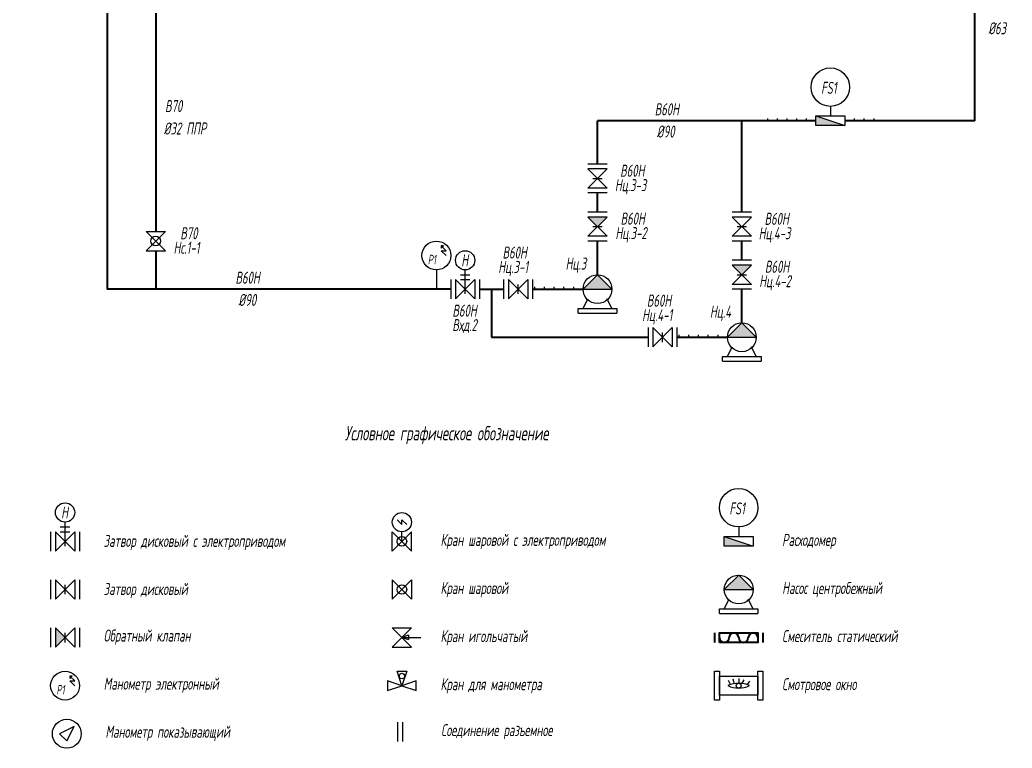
# Model space of a CAD drawing. Header units: millimetres. Extents: x 214650 to 276426, y -897 to 38388.
# Drawn here: x 226464 to 247087, y -897 to 14245 of the extents above; entities that cross this region are included whole.
import ezdxf

# ---------------------------------------------------------------- set-up
doc = ezdxf.new("R2010")
doc.units = ezdxf.units.MM
doc.layers.add('1', color=7, linetype='Continuous')
doc.layers.add('2', color=7, linetype='Continuous')
doc.layers.add('В20', color=7, linetype='Continuous', lineweight=40, true_color=0x0a7800)
doc.layers.add('В60Н', color=140, linetype='Continuous', lineweight=40)
doc.layers.add('В70', color=120, linetype='Continuous', lineweight=40)
doc.layers.add('Надписи', color=7, linetype='Continuous', true_color=0x8c288c)
doc.styles.add('Eskd знаки', font='eskd.shx', dxfattribs={"width": 0.8, "oblique": 10})

msp = doc.modelspace()

# ---------------------------------------------------------------- hatches: boundary and pattern name
h = msp.add_hatch(color=256)
h.dxf.hatch_style = 1
h.paths.add_polyline_path([(238669, 10146), (238269, 10146), (238469, 9946)])
h = msp.add_hatch(color=256)
h.dxf.hatch_style = 1
h.paths.add_polyline_path([(241669, 9146), (241269, 9146), (241469, 8946)])
h = msp.add_hatch(color=256)
h.dxf.hatch_style = 1
h.paths.add_polyline_path([(238768, 8646), (238469, 8946), (238170, 8646)])
h = msp.add_hatch(color=256)
h.dxf.hatch_style = 1
h.paths.add_polyline_path([(241768, 7646), (241469, 7946), (241170, 7646)])
h = msp.add_hatch(color=256)
h.dxf.hatch_style = 1
h.paths.add_polyline_path([(241703, 2402), (241404, 2702), (241104, 2402)])
h = msp.add_hatch(color=256)
h.dxf.hatch_style = 1
h.paths.add_polyline_path([(227204, 1602), (227204, 1202), (227404, 1402)])
at = {"layer": '2', "ltscale": 0.5}
for points in [[(243009, 12246), (243009, 12046), (243609, 12046)], [(241104, 3502), (241104, 3302), (241704, 3302)]]:
    msp.add_hatch(color=256, dxfattribs=at).paths.add_polyline_path(points)

# ---------------------------------------------------------------- linework, layer by layer
for p, q in [((242009, 12146), (242009, 12196)), ((242209, 12146), (242209, 12196)), ((242409, 12146), (242409, 12196)), ((242609, 12146), (242609, 12196)), ((242809, 12196), (242809, 12146)), ((243809, 12146), (243809, 12196)), ((244009, 12146), (244009, 12196)), ((244209, 12196), (244209, 12146)), ((238669, 11246), (238269, 11246)), ((238669, 11146), (238269, 11146)), ((238269, 11146), (238669, 10746)), ((238669, 11146), (238269, 10746)), ((238369, 10946), (238569, 10946)), ((238669, 10746), (238269, 10746)), ((238669, 10646), (238269, 10646)), ((238669, 10246), (238269, 10246)), ((238669, 10146), (238269, 10146)), ((238269, 10146), (238669, 9746)), ((238669, 10146), (238269, 9746)), ((241669, 10246), (241269, 10246)), ((241669, 10146), (241269, 10146)), ((241269, 10146), (241669, 9746)), ((241669, 10146), (241269, 9746)), ((238369, 9946), (238569, 9946)), ((241369, 9946), (241569, 9946)), ((229088, 9846), (229488, 9846)), ((229488, 9846), (229088, 9446)), ((229088, 9846), (229488, 9446)), ((238669, 9746), (238269, 9746)), ((241669, 9746), (241269, 9746)), ((235321, 9446), (235221, 9546)), ((238669, 9646), (238269, 9646)), ((241669, 9646), (241269, 9646)), ((229088, 9446), (229488, 9446)), ((235321, 9346), (235221, 9446)), ((235221, 9446), (235321, 9446)), ((241669, 9246), (241269, 9246)), ((241669, 9146), (241269, 9146)), ((241269, 9146), (241669, 8746)), ((241669, 9146), (241269, 8746)), ((235121, 9046), (235121, 8646)), ((235619, 8946), (235819, 8946)), ((235719, 8546), (235719, 9046)), ((241369, 8946), (241569, 8946)), ((235419, 8846), (235419, 8446)), ((235519, 8846), (235519, 8446)), ((235519, 8446), (235919, 8846)), ((235519, 8846), (235919, 8446)), ((235619, 8846), (235819, 8846)), ((235919, 8846), (235919, 8446)), ((236019, 8846), (236019, 8446)), ((236519, 8846), (236519, 8446)), ((236619, 8846), (236619, 8446)), ((236619, 8446), (237019, 8846)), ((236619, 8846), (237019, 8446)), ((236819, 8546), (236819, 8746)), ((237019, 8846), (237019, 8446)), ((237119, 8846), (237119, 8446)), ((237169, 8646), (237169, 8696)), ((237369, 8646), (237369, 8696)), ((237569, 8646), (237569, 8696)), ((237769, 8646), (237769, 8696)), ((237969, 8696), (237969, 8646)), ((241669, 8746), (241269, 8746)), ((238169, 8646), (238769, 8646)), ((241669, 8646), (241269, 8646)), ((238169, 8246), (238269, 8446)), ((238769, 8246), (238669, 8446)), ((238069, 8146), (238069, 8246)), ((238069, 8246), (238869, 8246)), ((238069, 8146), (238869, 8146)), ((238869, 8246), (238869, 8146)), ((239520, 7846), (239520, 7446)), ((239620, 7846), (239620, 7446)), ((239620, 7446), (240020, 7846)), ((239620, 7846), (240020, 7446)), ((240020, 7846), (240020, 7446)), ((240120, 7846), (240120, 7446)), ((239820, 7546), (239820, 7746)), ((240170, 7646), (240170, 7696)), ((240370, 7646), (240370, 7696)), ((240570, 7646), (240570, 7696)), ((240770, 7646), (240770, 7696)), ((240970, 7696), (240970, 7646)), ((241169, 7646), (241769, 7646)), ((241169, 7246), (241269, 7446)), ((241769, 7246), (241669, 7446)), ((241069, 7146), (241069, 7246)), ((241069, 7246), (241869, 7246)), ((241869, 7246), (241869, 7146)), ((241069, 7146), (241869, 7146)), ((227404, 3302), (227404, 3802)), ((234304, 3852), (234404, 3752)), ((234404, 3752), (234404, 3852)), ((234404, 3852), (234504, 3752)), ((227104, 3602), (227104, 3202)), ((227204, 3602), (227204, 3202)), ((227204, 3202), (227604, 3602)), ((227204, 3602), (227604, 3202)), ((227304, 3702), (227504, 3702)), ((227304, 3602), (227504, 3602)), ((227604, 3602), (227604, 3202)), ((227704, 3602), (227704, 3202)), ((234204, 3202), (234204, 3602)), ((234204, 3602), (234604, 3202)), ((234204, 3202), (234604, 3602)), ((234404, 3402), (234404, 3602)), ((234604, 3202), (234604, 3602)), ((227104, 2602), (227104, 2202)), ((227204, 2602), (227204, 2202)), ((227204, 2202), (227604, 2602)), ((227204, 2602), (227604, 2202)), ((227404, 2302), (227404, 2502)), ((227604, 2602), (227604, 2202)), ((227704, 2602), (227704, 2202)), ((234204, 2602), (234204, 2202)), ((234604, 2202), (234204, 2602)), ((234604, 2602), (234204, 2202)), ((234604, 2602), (234604, 2202)), ((241104, 2402), (241704, 2402)), ((241104, 2002), (241204, 2202)), ((241704, 2002), (241604, 2202)), ((241004, 1902), (241004, 2002)), ((241004, 2002), (241804, 2002)), ((241004, 1902), (241804, 1902)), ((241804, 2002), (241804, 1902)), ((227104, 1602), (227104, 1202)), ((227204, 1602), (227204, 1202)), ((227204, 1202), (227604, 1602)), ((227204, 1602), (227604, 1202)), ((227404, 1302), (227404, 1502)), ((227604, 1602), (227604, 1202)), ((227704, 1602), (227704, 1202)), ((234204, 1602), (234604, 1602)), ((234604, 1602), (234204, 1202)), ((234204, 1602), (234604, 1202)), ((234544, 1452), (234404, 1402)), ((234544, 1452), (234544, 1362)), ((234404, 1402), (234544, 1362)), ((234404, 1402), (234795, 1402)), ((234204, 1202), (234604, 1202)), ((234404, 402), (234304, 702)), ((234304, 702), (234504, 702)), ((234504, 702), (234404, 402)), ((227604, 502), (227504, 602)), ((227604, 402), (227504, 502)), ((227504, 502), (227604, 502)), ((234104, 502), (234104, 302)), ((234404, 402), (234104, 502)), ((234704, 502), (234404, 402)), ((234704, 302), (234704, 502)), ((234104, 302), (234404, 402)), ((234404, 402), (234704, 302)), ((234316, -357), (234316, -757)), ((234416, -357), (234416, -757)), ((227590, -447), (227290, -597)), ((227290, -597), (227440, -747)), ((227440, -747), (227590, -447)), ((227440, -747), (227590, -447))]:
    msp.add_line(p, q)
at = {"ltscale": 10}
for p, q in [((238469, 8946), (238170, 8646)), ((238469, 8946), (238768, 8646)), ((241469, 7946), (241170, 7646)), ((241469, 7946), (241768, 7646)), ((241404, 2702), (241104, 2402)), ((241404, 2702), (241703, 2402))]:
    msp.add_line(p, q, dxfattribs=at)
for centre, radius in [((229288, 9646), 100), ((235121, 9346), 300), ((235719, 9246), 200), ((238469, 8646), 300), ((241469, 7646), 300), ((227404, 4002), 200), ((234404, 3802), 200), ((234404, 3402), 100), ((241404, 2402), 300), ((234404, 2402), 100), ((227404, 402), 300), ((234404, 602), 56.9), ((227440, -597), 300)]:
    msp.add_circle(centre, radius)
at = {"layer": '1'}
for p, q in [((235221, 9546), (235271, 9546)), ((235271, 9546), (235221, 9546)), ((235221, 9546), (235221, 9496)), ((235221, 9496), (235271, 9546)), ((227504, 602), (227554, 602)), ((227554, 602), (227504, 602)), ((227504, 602), (227504, 552)), ((227504, 552), (227554, 602)), ((241224, 439), (241189, 510)), ((241311, 459), (241291, 537)), ((241404, 552), (241404, 452)), ((241477, 457), (241515, 526)), ((241584, 428), (241633, 495))]:
    msp.add_line(p, q, dxfattribs=at)
for points in [[(240904, 702), (241004, 702), (241004, 102), (240904, 102)], [(241804, 702), (241904, 702), (241904, 102), (241804, 102)], [(241004, 602), (241804, 602), (241804, 202), (241004, 202)]]:
    msp.add_lwpolyline(points, close=True, dxfattribs=at)
msp.add_circle((241404, 402), 50, dxfattribs=at)
for centre, radius, start, end in [((241404, -74), 527, 64.7203, 115.2797), ((241404, 884), 531, 244.9424, 295.0576)]:
    msp.add_arc(centre, radius, start, end, dxfattribs=at)
at = {"layer": '2', "ltscale": 0.5}
for p, q in [((243309, 12454), (243309, 12246)), ((243009, 12246), (243609, 12046)), ((241404, 3710), (241404, 3502)), ((241104, 3502), (241704, 3302))]:
    msp.add_line(p, q, dxfattribs=at)
for points in [[(243009, 12246), (243609, 12246), (243609, 12046), (243009, 12046)], [(241104, 3502), (241704, 3502), (241704, 3302), (241104, 3302)]]:
    msp.add_lwpolyline(points, close=True, dxfattribs=at)
for centre in [(243309, 12846), (241404, 4102)]:
    msp.add_circle(centre, 400, dxfattribs=at)
at = {"layer": 'В20', "color": 7}
for p, q in [((240904, 1502), (240904, 1302)), ((241904, 1502), (241904, 1302))]:
    msp.add_line(p, q, dxfattribs=at)
msp.add_lwpolyline([(241004, 1302), (241004, 1502), (241804, 1502), (241804, 1302)], close=True, dxfattribs=at)
for centre, start, end in [((241304, 1402), 0, 180), ((241704, 1402), 0, 180), ((241104, 1402), 180, 0), ((241504, 1402), 180, 0)]:
    msp.add_arc(centre, 100, start, end, dxfattribs=at)
at = {"layer": 'В60Н'}
for p, q in [((241469, 12146), (238469, 12146)), ((238469, 11246), (238469, 12146)), ((241469, 10246), (241469, 12146)), ((243009, 12146), (241469, 12146)), ((246309, 12146), (243609, 12146)), ((238469, 10246), (238469, 10646)), ((238469, 8946), (238469, 9646)), ((241469, 9246), (241469, 9646)), ((236019, 8646), (236519, 8646)), ((236269, 8646), (236269, 7646)), ((237119, 8646), (238169, 8646)), ((241469, 7946), (241469, 8646)), ((236269, 7646), (239520, 7646)), ((240120, 7646), (241169, 7646))]:
    msp.add_line(p, q, dxfattribs=at)
msp.add_lwpolyline([(235419, 8646), (228288, 8646), (228288, 17296), (226464, 17296)], dxfattribs=at)
at = {"layer": 'В60Н', "color": 152, "true_color": 0x2776bb}
msp.add_lwpolyline([(246309, 12146), (246309, 17296), (271434, 17296), (271434, 13996)], dxfattribs=at)
at = {"layer": 'В70'}
for points in [[(229788, 15149), (229288, 15149), (229288, 9846)], [(229288, 9446), (229288, 8646)]]:
    msp.add_lwpolyline(points, dxfattribs=at)

# ---------------------------------------------------------------- texts
at = {"layer": '1', "attachment_point": 1, "style": 'Eskd знаки'}
for s, width, gutter_width, heights, insert, char_height in [('P1', 522.43, 22.5, [0], (234942, 9360), 200), (' {\\H1.2x;Условное графическое обозначение}', 7988.49, 11.2, [333], (233118, 5802), 250), ('Затвор дисковый с электроприводом', 5424.02, 11.2, [0], (228207, 3537), 250), ('Кран шаровой с электроприводом', 5424.02, 11.2, [0], (235207, 3558), 250), ('Расходомер', 5424.02, 11.2, [0], (242307, 3558), 250), ('Затвор дисковый', 5424.02, 11.2, [0], (228207, 2537), 250), ('Кран шаровой', 5424.02, 11.2, [0], (235207, 2558), 250), ('Насос центробежный', 5424.02, 11.2, [0], (242307, 2558), 250), ('Обратный клапан', 5424.02, 11.2, [0], (228207, 1569), 250), ('Кран игольчатый', 5424.02, 11.2, [0], (235207, 1558), 250), ('Смеситель статический', 5424.02, 11.2, [0], (242307, 1558), 250), ('P1', 522.43, 22.5, [0], (227224, 416), 200), ('Манометр электронный', 5424.02, 11.2, [0], (228207, 569), 250), ('Кран для манометра', 5424.02, 11.2, [0], (235207, 558), 250), ('Смотровое окно', 5424.02, 11.2, [0], (242307, 558), 250), ('Соединение разъемное', 5424.02, 11.2, [0], (235220, -397), 250), ('Манометр показывающий', 5424.02, 11.2, [0], (228244, -431), 250)]:
    msp.add_mtext_dynamic_manual_height_columns(s, width=width, gutter_width=gutter_width, heights=heights, dxfattribs=dict(at, insert=insert, char_height=char_height))
at = {"layer": '1', "ltscale": 15, "char_height": 250, "width": 850, "attachment_point": 1, "style": 'Eskd знаки'}
for s, insert in [('Нц.3', (237806, 9302)), ('Нц.4', (240806, 8302))]:
    msp.add_mtext(s, dxfattribs=dict(at, insert=insert))
at = {"layer": '2', "ltscale": 15, "char_height": 250, "width": 548.04, "attachment_point": 1, "style": 'Eskd знаки'}
for s, insert in [('FS1', (243117, 12956)), ('Н', (235638, 9371)), ('Н', (227323, 4127)), ('FS1', (241211, 4212))]:
    msp.add_mtext(s, dxfattribs=dict(at, insert=insert))
at = {"layer": 'Надписи', "ltscale": 15, "char_height": 250, "width": 850, "attachment_point": 1, "style": 'Eskd знаки'}
for s, insert in [('%%C63', (246592, 14194)), ('В60Н', (239659, 12510)), ('{\\C1;%%C32 ППР}', (229457, 12111)), ('%%C90', (239703, 12047)), ('В60Н', (230946, 9010)), ('%%C90', (231008, 8547))]:
    msp.add_mtext(s, dxfattribs=dict(at, insert=insert))
at = {"layer": 'Надписи', "ltscale": 15, "char_height": 250, "width": 850, "line_spacing_factor": 0.72, "style": 'Eskd знаки'}
for s, insert, attachment_point in [('\\pi194.297;В70', (229288, 12577), 1), ('\\pi102.95913;В60Н\\P\\pi-8.15198;Нц.3-3', (238838, 11233), 1), ('\\pi102.95913;В60Н\\P\\pi-4.4785;Нц.3-2', (238846, 10237), 1), ('\\pi102.95913;В60Н\\P\\pi-19.26309;Нц.4-3', (241838, 10233), 1), ('\\pi194.297;В70\\P\\pi52.95913;Нс.1-1', (229605, 9933), 1), ('\\pi102.95913;В60Н\\P\\pi14.07024;Нц.3-1', (236393, 9532), 1), ('\\pi102.95913;В60Н\\P\\pi-15.58962;Нц.4-2', (241846, 9237), 1), ('\\pi102.95913;В60Н\\P\\pi2.95913;Нц.4-1', (239393, 8532), 1), ('В60Н^JВхд.2', (235707, 8029), 5)]:
    msp.add_mtext(s, dxfattribs=dict(at, insert=insert, attachment_point=attachment_point))

doc.saveas('drawing.dxf')
